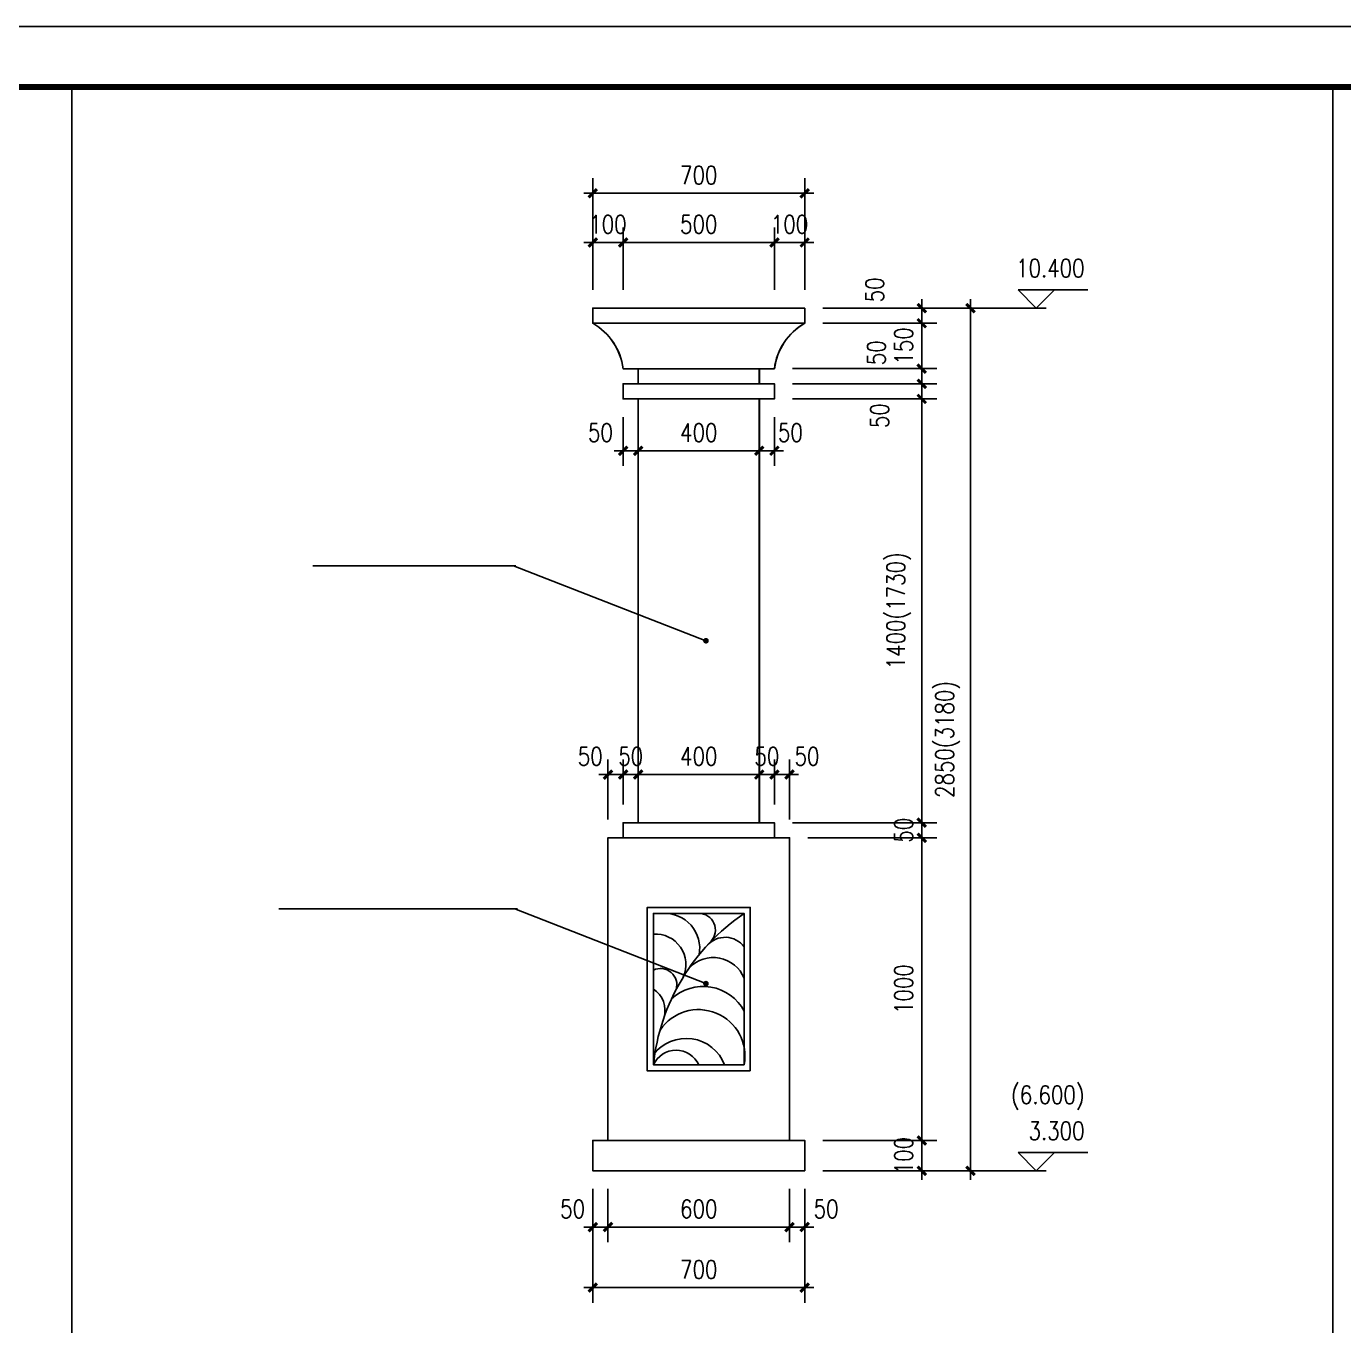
# Model space of a CAD drawing. Extents: x 12400 to 217743, y 90685 to 209848.
# Drawn here: x 106478 to 110832, y 187228 to 191521 of the extents above; entities that cross this region are included whole.
import ezdxf
from ezdxf.enums import TextEntityAlignment as Align

# ---------------------------------------------------------------- set-up
doc = ezdxf.new("R2010")
doc.units = 0
doc.header["$LTSCALE"] = 200
doc.layers.get('0').update_dxf_attribs({"linetype": 'CONTINUOUS'})
doc.layers.get('DEFPOINTS').update_dxf_attribs({"linetype": 'CONTINUOUS'})
for name, color, linetype in [('LM-2', 5, 'CONTINUOUS'), ('LM-8', 8, 'CONTINUOUS'), ('PUB_DIM', 3, 'CONTINUOUS'), ('PUB_TITLE', 143, 'CONTINUOUS'), ('TEXT', 7, 'CONTINUOUS')]:
    doc.layers.add(name, color=color, linetype=linetype)
doc.styles.add('DIM_FONT', font='SIMPLEX', dxfattribs={"width": 0.8})
doc.dimstyles.new('DIMN150', dxfattribs={"dimscale": 1.5, "dimtxt": 300, "dimasz": 1, "dimexe": 250, "dimexo": 0, "dimgap": 150, "dimtad": 1, "dimdec": 0, "dimzin": 0, "dimdsep": 46, "dimtxsty": 'DIM_FONT', "dimblk": '_DIMX', "dimblk1": '_DIMX', "dimblk2": '_DIMX', "dimsah": 1, "dimcen": 0, "dimclrt": 7, "dimadec": 0, "dimazin": 0, "dimtfac": 1, "dimtdec": 0, "dimtix": 1, "dimtmove": 2, "dimatfit": 3, "dimldrblk": '_DIMX', "dimfxl": 0, "dimtolj": 1, "dimtzin": 0, "dimarcsym": 0})
doc.dimstyles.new('DIMN20', dxfattribs={"dimscale": 0.2, "dimtxt": 300, "dimasz": 1, "dimexe": 250, "dimexo": 300, "dimgap": 150, "dimtad": 1, "dimdec": 0, "dimzin": 0, "dimdsep": 46, "dimtxsty": 'DIM_FONT', "dimblk": '_DIMX', "dimblk1": '_DIMX', "dimblk2": '_DIMX', "dimcen": 2.5, "dimclrt": 7, "dimadec": 0, "dimazin": 0, "dimtfac": 1, "dimtdec": 0, "dimtix": 1, "dimtmove": 2, "dimatfit": 3, "dimldrblk": '_DIMX', "dimfxl": 0, "dimtolj": 1, "dimtzin": 0, "dimarcsym": 0})

# ---------------------------------------------------------------- blocks, each defined once
blk = doc.blocks.new('柱')
for p, q in [((-350.1, 2850), (350.1, 2850)), ((-350.1, 2800), (-350.1, 2850)), ((350.1, 2800), (350.1, 2850)), ((-350.1, 2800), (350.1, 2800)), ((-250, 2650), (250, 2650)), ((-200, 2650), (-250, 2650)), ((-200, 2600), (-200, 2650)), ((200, 2600), (200, 2650)), ((200, 2650), (250, 2650)), ((-250, 2600), (250, 2600)), ((-250, 2550), (-250, 2600)), ((-250, 2600), (-200, 2600)), ((250, 2600), (200, 2600)), ((250, 2550), (250, 2600)), ((-250, 2550), (250, 2550)), ((-200, 2550), (-250, 2550)), ((-200, 1150), (-200, 2550)), ((200, 1150), (200, 2550)), ((200, 2550), (250, 2550)), ((-250, 1150), (250, 1150)), ((-250, 1100), (-250, 1150)), ((-250, 1150), (-200, 1150)), ((250, 1150), (200, 1150)), ((250, 1100), (250, 1150)), ((-300, 1100), (300, 1100)), ((-300, 100), (-300, 1100)), ((-300, 1100), (-300, 1100)), ((-250, 1100), (250, 1100)), ((300, 100), (300, 1100)), ((300, 1100), (300, 1100)), ((-350.1, 100), (350.1, 100)), ((-350.1, 100), (-350.1, 0)), ((350.1, 100), (350.1, 0)), ((-350.1, 0), (350.1, 0))]:
    blk.add_line(p, q)
blk.add_lwpolyline([(-170, 330), (170, 330), (170, 870), (-170, 870)], close=True)
for centre, start, end in [((-449.4, 2625.3), 7.0505, 60.3636), ((449.4, 2625.3), 119.6364, 172.9495)]:
    blk.add_arc(centre, 201, start, end)
at = {"layer": 'LM-8'}
blk.add_lwpolyline([(-150, 350), (150, 350), (150, 850), (-150, 850)], close=True, dxfattribs=at)
for centre, radius, start, end in [((-537.8, 277.3), 691.7, 6.0341, 55.8934), ((-0.4, 795.3), 54.7, 89.5747, 222.5081), ((111.9, 735.1), 115.1, 86.5955, 190.686), ((-87, 693), 78.4, 41.2539, 143.4707), ((143.6, 681.2), 101.2, 86.3754, 204.2188), ((-48.2, 594.3), 110.1, 44.0236, 157.6051), ((126.4, 614.2), 54, 64.0938, 197.1099), ((-14.6, 455.5), 153.3, 46.9958, 152.0128), ((195.4, 529.5), 83.9, 122.7782, 195.7813), ((0.8, 378.9), 153.5, 34.0699, 190.8408), ((41.8, 300.8), 136.6, 37.6189, 158.8926), ((75, 315.4), 82.6, 24.7476, 155.2524)]:
    blk.add_arc(centre, radius, start, end, dxfattribs=at)
blk = doc.blocks.new('_DIMX')
blk.add_line((-150, 0), (150, 0))
at = {"const_width": 50}
blk.add_lwpolyline([(-70, -70), (70, 70)], dxfattribs=at)
blk = doc.blocks.new('*D2062')
at = {"layer": 'DEFPOINTS', "color": 0}
for p in [(109050.5, 190589.9), (109050.5, 190539.9), (109437.5, 190539.9)]:
    blk.add_point(p, dxfattribs=at)
at = {"layer": 'PUB_DIM', "color": 0, "lineweight": -2}
for p, q in [((109110.5, 190589.9), (109487.5, 190589.9)), ((109437.5, 190590.1), (109437.5, 190590.3)), ((109437.5, 190589.9), (109437.5, 190539.9)), ((109110.5, 190539.9), (109487.5, 190539.9)), ((109437.5, 190539.7), (109437.5, 190539.5))]:
    blk.add_line(p, q, dxfattribs=at)
at = {"layer": 'PUB_DIM', "color": 0, "lineweight": -2, "xscale": 0.2, "yscale": 0.2, "zscale": 0.2}
for p, rotation in [((109437.5, 190589.9), 270), ((109437.5, 190539.9), 90)]:
    blk.add_blockref('_DIMX', p, dxfattribs=dict(at, rotation=rotation))
at = {"layer": 'PUB_DIM', "color": 7, "insert": (109282.2, 190650.2), "char_height": 60, "attachment_point": 5, "rotation": 90, "style": 'DIM_FONT'}
blk.add_mtext('\\A1;50', dxfattribs=at)
blk = doc.blocks.new('*D2063')
at = {"layer": 'DEFPOINTS', "color": 0}
for p in [(109050.5, 190539.9), (108950.5, 190389.9), (109437.5, 190389.9)]:
    blk.add_point(p, dxfattribs=at)
at = {"layer": 'PUB_DIM', "color": 0, "lineweight": -2}
for p, q in [((109110.5, 190539.9), (109487.5, 190539.9)), ((109437.5, 190540.1), (109437.5, 190540.3)), ((109437.5, 190539.9), (109437.5, 190389.9)), ((109010.5, 190389.9), (109487.5, 190389.9)), ((109437.5, 190389.7), (109437.5, 190389.5))]:
    blk.add_line(p, q, dxfattribs=at)
at = {"layer": 'PUB_DIM', "color": 0, "lineweight": -2, "xscale": 0.2, "yscale": 0.2, "zscale": 0.2}
for p, rotation in [((109437.5, 190539.9), 270), ((109437.5, 190389.9), 90)]:
    blk.add_blockref('_DIMX', p, dxfattribs=dict(at, rotation=rotation))
at = {"layer": 'PUB_DIM', "color": 7, "insert": (109377.5, 190464.9), "char_height": 60, "attachment_point": 5, "rotation": 90, "style": 'DIM_FONT'}
blk.add_mtext('\\A1;150', dxfattribs=at)
blk = doc.blocks.new('*D2064')
at = {"layer": 'DEFPOINTS', "color": 0}
for p in [(108950.5, 190389.9), (108950.5, 190339.9), (109437.5, 190339.9)]:
    blk.add_point(p, dxfattribs=at)
at = {"layer": 'PUB_DIM', "color": 0, "lineweight": -2}
for p, q in [((109010.5, 190389.9), (109487.5, 190389.9)), ((109437.5, 190390.1), (109437.5, 190390.3)), ((109437.5, 190389.9), (109437.5, 190339.9)), ((109010.5, 190339.9), (109487.5, 190339.9)), ((109437.5, 190339.7), (109437.5, 190339.5))]:
    blk.add_line(p, q, dxfattribs=at)
at = {"layer": 'PUB_DIM', "color": 0, "lineweight": -2, "xscale": 0.2, "yscale": 0.2, "zscale": 0.2}
for p, rotation in [((109437.5, 190389.9), 270), ((109437.5, 190339.9), 90)]:
    blk.add_blockref('_DIMX', p, dxfattribs=dict(at, rotation=rotation))
at = {"layer": 'PUB_DIM', "color": 7, "insert": (109287.6, 190442.4), "char_height": 60, "attachment_point": 5, "rotation": 90, "style": 'DIM_FONT'}
blk.add_mtext('\\A1;50', dxfattribs=at)
blk = doc.blocks.new('*D2065')
at = {"layer": 'DEFPOINTS', "color": 0}
for p in [(108950.5, 190339.9), (108950.5, 190289.9), (109437.5, 190289.9)]:
    blk.add_point(p, dxfattribs=at)
at = {"layer": 'PUB_DIM', "color": 0, "lineweight": -2}
for p, q in [((109010.5, 190339.9), (109487.5, 190339.9)), ((109437.5, 190340.1), (109437.5, 190340.3)), ((109437.5, 190339.9), (109437.5, 190289.9)), ((109010.5, 190289.9), (109487.5, 190289.9)), ((109437.5, 190289.7), (109437.5, 190289.5))]:
    blk.add_line(p, q, dxfattribs=at)
at = {"layer": 'PUB_DIM', "color": 0, "lineweight": -2, "xscale": 0.2, "yscale": 0.2, "zscale": 0.2}
for p, rotation in [((109437.5, 190339.9), 270), ((109437.5, 190289.9), 90)]:
    blk.add_blockref('_DIMX', p, dxfattribs=dict(at, rotation=rotation))
at = {"layer": 'PUB_DIM', "color": 7, "insert": (109298.4, 190234.6), "char_height": 60, "attachment_point": 5, "rotation": 90, "style": 'DIM_FONT'}
blk.add_mtext('\\A1;50', dxfattribs=at)
blk = doc.blocks.new('*D2066')
at = {"layer": 'DEFPOINTS', "color": 0}
for p in [(108950.5, 190289.9), (108950.5, 188889.9), (109437.5, 188889.9)]:
    blk.add_point(p, dxfattribs=at)
at = {"layer": 'PUB_DIM', "color": 0, "lineweight": -2}
for p, q in [((109010.5, 190289.9), (109487.5, 190289.9)), ((109437.5, 190289.7), (109437.5, 188890.1)), ((109010.5, 188889.9), (109487.5, 188889.9))]:
    blk.add_line(p, q, dxfattribs=at)
at = {"layer": 'PUB_DIM', "color": 0, "lineweight": -2, "xscale": 0.2, "yscale": 0.2, "zscale": 0.2}
for p, rotation in [((109437.5, 190289.9), 90), ((109437.5, 188889.9), 270)]:
    blk.add_blockref('_DIMX', p, dxfattribs=dict(at, rotation=rotation))
at = {"layer": 'PUB_DIM', "color": 7, "insert": (109361.8, 189589.9), "char_height": 60, "attachment_point": 5, "rotation": 90, "style": 'DIM_FONT'}
blk.add_mtext('\\A1;1400(1730)', dxfattribs=at)
blk = doc.blocks.new('*D2067')
at = {"layer": 'DEFPOINTS', "color": 0}
for p in [(108950.5, 188889.9), (109000.5, 188839.9), (109437.5, 188839.9)]:
    blk.add_point(p, dxfattribs=at)
at = {"layer": 'PUB_DIM', "color": 0, "lineweight": -2}
for p, q in [((109010.5, 188889.9), (109487.5, 188889.9)), ((109437.5, 188890.1), (109437.5, 188890.3)), ((109437.5, 188889.9), (109437.5, 188839.9)), ((109060.5, 188839.9), (109487.5, 188839.9)), ((109437.5, 188839.7), (109437.5, 188839.5))]:
    blk.add_line(p, q, dxfattribs=at)
at = {"layer": 'PUB_DIM', "color": 0, "lineweight": -2, "xscale": 0.2, "yscale": 0.2, "zscale": 0.2}
for p, rotation in [((109437.5, 188889.9), 270), ((109437.5, 188839.9), 90)]:
    blk.add_blockref('_DIMX', p, dxfattribs=dict(at, rotation=rotation))
at = {"layer": 'PUB_DIM', "color": 7, "insert": (109377.5, 188864.9), "char_height": 60, "attachment_point": 5, "rotation": 90, "style": 'DIM_FONT'}
blk.add_mtext('\\A1;50', dxfattribs=at)
blk = doc.blocks.new('*D2068')
at = {"layer": 'DEFPOINTS', "color": 0}
for p in [(109000.5, 188839.9), (109050.5, 187839.9), (109437.5, 187839.9)]:
    blk.add_point(p, dxfattribs=at)
at = {"layer": 'PUB_DIM', "color": 0, "lineweight": -2}
for p, q in [((109060.5, 188839.9), (109487.5, 188839.9)), ((109437.5, 188839.7), (109437.5, 187840.1)), ((109110.5, 187839.9), (109487.5, 187839.9))]:
    blk.add_line(p, q, dxfattribs=at)
at = {"layer": 'PUB_DIM', "color": 0, "lineweight": -2, "xscale": 0.2, "yscale": 0.2, "zscale": 0.2}
for p, rotation in [((109437.5, 188839.9), 90), ((109437.5, 187839.9), 270)]:
    blk.add_blockref('_DIMX', p, dxfattribs=dict(at, rotation=rotation))
at = {"layer": 'PUB_DIM', "color": 7, "insert": (109377.5, 188339.9), "char_height": 60, "attachment_point": 5, "rotation": 90, "style": 'DIM_FONT'}
blk.add_mtext('\\A1;1000', dxfattribs=at)
blk = doc.blocks.new('*D2069')
at = {"layer": 'DEFPOINTS', "color": 0}
for p in [(109050.5, 187839.9), (109050.5, 187739.9), (109437.5, 187739.9)]:
    blk.add_point(p, dxfattribs=at)
at = {"layer": 'PUB_DIM', "color": 0, "lineweight": -2}
for p, q in [((109110.5, 187839.9), (109487.5, 187839.9)), ((109437.5, 187840.1), (109437.5, 187840.3)), ((109437.5, 187839.9), (109437.5, 187739.9)), ((109110.5, 187739.9), (109487.5, 187739.9)), ((109437.5, 187739.7), (109437.5, 187739.5))]:
    blk.add_line(p, q, dxfattribs=at)
at = {"layer": 'PUB_DIM', "color": 0, "lineweight": -2, "xscale": 0.2, "yscale": 0.2, "zscale": 0.2}
for p, rotation in [((109437.5, 187839.9), 270), ((109437.5, 187739.9), 90)]:
    blk.add_blockref('_DIMX', p, dxfattribs=dict(at, rotation=rotation))
at = {"layer": 'PUB_DIM', "color": 7, "insert": (109377.5, 187789.9), "char_height": 60, "attachment_point": 5, "rotation": 90, "style": 'DIM_FONT'}
blk.add_mtext('\\A1;100', dxfattribs=at)
blk = doc.blocks.new('*D2070')
at = {"layer": 'DEFPOINTS', "color": 0}
for p in [(109164.7, 190589.9), (109164.7, 187739.9), (109598.7, 187739.9)]:
    blk.add_point(p, dxfattribs=at)
at = {"layer": 'PUB_DIM', "color": 0, "lineweight": -2}
for p, q in [((109224.7, 190589.9), (109648.7, 190589.9)), ((109598.7, 190589.7), (109598.7, 187740.1)), ((109224.7, 187739.9), (109648.7, 187739.9))]:
    blk.add_line(p, q, dxfattribs=at)
at = {"layer": 'PUB_DIM', "color": 0, "lineweight": -2, "xscale": 0.2, "yscale": 0.2, "zscale": 0.2}
for p, rotation in [((109598.7, 190589.9), 90), ((109598.7, 187739.9), 270)]:
    blk.add_blockref('_DIMX', p, dxfattribs=dict(at, rotation=rotation))
at = {"layer": 'PUB_DIM', "color": 7, "insert": (109523, 189164.9), "char_height": 60, "attachment_point": 5, "rotation": 90, "style": 'DIM_FONT'}
blk.add_mtext('\\A1;2850(3180)', dxfattribs=at)
blk = doc.blocks.new('*D2071')
at = {"layer": 'DEFPOINTS', "color": 0}
for p in [(108350.4, 187739.9), (108400.5, 187739.9), (108400.5, 187553.8)]:
    blk.add_point(p, dxfattribs=at)
at = {"layer": 'PUB_DIM', "color": 0, "lineweight": -2}
for p, q in [((108350.4, 187679.9), (108350.4, 187503.8)), ((108400.5, 187679.9), (108400.5, 187503.8)), ((108350.2, 187553.8), (108350, 187553.8)), ((108350.4, 187553.8), (108400.5, 187553.8)), ((108400.7, 187553.8), (108400.9, 187553.8))]:
    blk.add_line(p, q, dxfattribs=at)
at = {"layer": 'PUB_DIM', "color": 0, "lineweight": -2, "xscale": 0.2, "yscale": 0.2, "zscale": 0.2}
blk.add_blockref('_DIMX', (108350.4, 187553.8), dxfattribs=at)
at = {"layer": 'PUB_DIM', "color": 0, "lineweight": -2, "xscale": 0.2, "yscale": 0.2, "zscale": 0.2, "rotation": 180}
blk.add_blockref('_DIMX', (108400.5, 187553.8), dxfattribs=at)
at = {"layer": 'PUB_DIM', "color": 7, "insert": (108283.6, 187613.8), "char_height": 60, "attachment_point": 5, "style": 'DIM_FONT'}
blk.add_mtext('\\A1;50', dxfattribs=at)
blk = doc.blocks.new('*D2072')
at = {"layer": 'DEFPOINTS', "color": 0}
for p in [(108350.4, 187739.9), (109050.5, 187739.9), (109050.5, 187353.7)]:
    blk.add_point(p, dxfattribs=at)
at = {"layer": 'PUB_DIM', "color": 0, "lineweight": -2}
for p, q in [((108350.4, 187679.9), (108350.4, 187303.7)), ((109050.5, 187679.9), (109050.5, 187303.7)), ((108350.6, 187353.7), (109050.3, 187353.7))]:
    blk.add_line(p, q, dxfattribs=at)
at = {"layer": 'PUB_DIM', "color": 0, "lineweight": -2, "xscale": 0.2, "yscale": 0.2, "zscale": 0.2, "rotation": 180}
blk.add_blockref('_DIMX', (108350.4, 187353.7), dxfattribs=at)
at = {"layer": 'PUB_DIM', "color": 0, "lineweight": -2, "xscale": 0.2, "yscale": 0.2, "zscale": 0.2}
blk.add_blockref('_DIMX', (109050.5, 187353.7), dxfattribs=at)
at = {"layer": 'PUB_DIM', "color": 7, "insert": (108700.5, 187413.7), "char_height": 60, "attachment_point": 5, "style": 'DIM_FONT'}
blk.add_mtext('\\A1;700', dxfattribs=at)
blk = doc.blocks.new('*D2073')
at = {"layer": 'DEFPOINTS', "color": 0}
for p in [(108400.5, 187739.9), (109000.5, 187739.9), (109000.5, 187553.8)]:
    blk.add_point(p, dxfattribs=at)
at = {"layer": 'PUB_DIM', "color": 0, "lineweight": -2}
for p, q in [((108400.5, 187679.9), (108400.5, 187503.8)), ((109000.5, 187679.9), (109000.5, 187503.8)), ((108400.7, 187553.8), (109000.3, 187553.8))]:
    blk.add_line(p, q, dxfattribs=at)
at = {"layer": 'PUB_DIM', "color": 0, "lineweight": -2, "xscale": 0.2, "yscale": 0.2, "zscale": 0.2, "rotation": 180}
blk.add_blockref('_DIMX', (108400.5, 187553.8), dxfattribs=at)
at = {"layer": 'PUB_DIM', "color": 0, "lineweight": -2, "xscale": 0.2, "yscale": 0.2, "zscale": 0.2}
blk.add_blockref('_DIMX', (109000.5, 187553.8), dxfattribs=at)
at = {"layer": 'PUB_DIM', "color": 7, "insert": (108700.5, 187613.8), "char_height": 60, "attachment_point": 5, "style": 'DIM_FONT'}
blk.add_mtext('\\A1;600', dxfattribs=at)
blk = doc.blocks.new('*D2074')
at = {"layer": 'DEFPOINTS', "color": 0}
for p in [(109000.5, 187739.9), (109050.5, 187739.9), (109050.5, 187553.8)]:
    blk.add_point(p, dxfattribs=at)
at = {"layer": 'PUB_DIM', "color": 0, "lineweight": -2}
for p, q in [((109000.5, 187679.9), (109000.5, 187503.8)), ((109050.5, 187679.9), (109050.5, 187503.8)), ((109000.3, 187553.8), (109000.1, 187553.8)), ((109000.5, 187553.8), (109050.5, 187553.8)), ((109050.7, 187553.8), (109050.9, 187553.8))]:
    blk.add_line(p, q, dxfattribs=at)
at = {"layer": 'PUB_DIM', "color": 0, "lineweight": -2, "xscale": 0.2, "yscale": 0.2, "zscale": 0.2}
blk.add_blockref('_DIMX', (109000.5, 187553.8), dxfattribs=at)
at = {"layer": 'PUB_DIM', "color": 0, "lineweight": -2, "xscale": 0.2, "yscale": 0.2, "zscale": 0.2, "rotation": 180}
blk.add_blockref('_DIMX', (109050.5, 187553.8), dxfattribs=at)
at = {"layer": 'PUB_DIM', "color": 7, "insert": (109121.3, 187613.8), "char_height": 60, "attachment_point": 5, "style": 'DIM_FONT'}
blk.add_mtext('\\A1;50', dxfattribs=at)
blk = doc.blocks.new('*D2075')
at = {"layer": 'DEFPOINTS', "color": 0}
for p in [(108450.5, 190806.7), (108350.4, 190589.9), (108450.5, 190589.9)]:
    blk.add_point(p, dxfattribs=at)
at = {"layer": 'PUB_DIM', "color": 0, "lineweight": -2}
for p, q in [((108350.4, 190649.9), (108350.4, 190856.7)), ((108450.5, 190649.9), (108450.5, 190856.7)), ((108350.2, 190806.7), (108350, 190806.7)), ((108350.4, 190806.7), (108450.5, 190806.7)), ((108450.7, 190806.7), (108450.9, 190806.7))]:
    blk.add_line(p, q, dxfattribs=at)
at = {"layer": 'PUB_DIM', "color": 0, "lineweight": -2, "xscale": 0.2, "yscale": 0.2, "zscale": 0.2}
blk.add_blockref('_DIMX', (108350.4, 190806.7), dxfattribs=at)
at = {"layer": 'PUB_DIM', "color": 0, "lineweight": -2, "xscale": 0.2, "yscale": 0.2, "zscale": 0.2, "rotation": 180}
blk.add_blockref('_DIMX', (108450.5, 190806.7), dxfattribs=at)
at = {"layer": 'PUB_DIM', "color": 7, "insert": (108400.4, 190866.7), "char_height": 60, "attachment_point": 5, "style": 'DIM_FONT'}
blk.add_mtext('\\A1;100', dxfattribs=at)
blk = doc.blocks.new('*D2076')
at = {"layer": 'DEFPOINTS', "color": 0}
for p in [(109050.5, 190969.3), (108350.4, 190589.9), (109050.5, 190589.9)]:
    blk.add_point(p, dxfattribs=at)
at = {"layer": 'PUB_DIM', "color": 0, "lineweight": -2}
for p, q in [((108350.4, 190649.9), (108350.4, 191019.3)), ((109050.5, 190649.9), (109050.5, 191019.3)), ((108350.6, 190969.3), (109050.3, 190969.3))]:
    blk.add_line(p, q, dxfattribs=at)
at = {"layer": 'PUB_DIM', "color": 0, "lineweight": -2, "xscale": 0.2, "yscale": 0.2, "zscale": 0.2, "rotation": 180}
blk.add_blockref('_DIMX', (108350.4, 190969.3), dxfattribs=at)
at = {"layer": 'PUB_DIM', "color": 0, "lineweight": -2, "xscale": 0.2, "yscale": 0.2, "zscale": 0.2}
blk.add_blockref('_DIMX', (109050.5, 190969.3), dxfattribs=at)
at = {"layer": 'PUB_DIM', "color": 7, "insert": (108700.5, 191029.3), "char_height": 60, "attachment_point": 5, "style": 'DIM_FONT'}
blk.add_mtext('\\A1;700', dxfattribs=at)
blk = doc.blocks.new('*D2077')
at = {"layer": 'DEFPOINTS', "color": 0}
for p in [(108950.5, 190806.7), (108450.5, 190589.9), (108950.5, 190589.9)]:
    blk.add_point(p, dxfattribs=at)
at = {"layer": 'PUB_DIM', "color": 0, "lineweight": -2}
for p, q in [((108450.5, 190649.9), (108450.5, 190856.7)), ((108950.5, 190649.9), (108950.5, 190856.7)), ((108450.7, 190806.7), (108950.3, 190806.7))]:
    blk.add_line(p, q, dxfattribs=at)
at = {"layer": 'PUB_DIM', "color": 0, "lineweight": -2, "xscale": 0.2, "yscale": 0.2, "zscale": 0.2, "rotation": 180}
blk.add_blockref('_DIMX', (108450.5, 190806.7), dxfattribs=at)
at = {"layer": 'PUB_DIM', "color": 0, "lineweight": -2, "xscale": 0.2, "yscale": 0.2, "zscale": 0.2}
blk.add_blockref('_DIMX', (108950.5, 190806.7), dxfattribs=at)
at = {"layer": 'PUB_DIM', "color": 7, "insert": (108700.5, 190866.7), "char_height": 60, "attachment_point": 5, "style": 'DIM_FONT'}
blk.add_mtext('\\A1;500', dxfattribs=at)
blk = doc.blocks.new('*D2078')
at = {"layer": 'DEFPOINTS', "color": 0}
for p in [(109050.5, 190806.7), (108950.5, 190589.9), (109050.5, 190589.9)]:
    blk.add_point(p, dxfattribs=at)
at = {"layer": 'PUB_DIM', "color": 0, "lineweight": -2}
for p, q in [((108950.5, 190649.9), (108950.5, 190856.7)), ((109050.5, 190649.9), (109050.5, 190856.7)), ((108950.3, 190806.7), (108950.1, 190806.7)), ((108950.5, 190806.7), (109050.5, 190806.7)), ((109050.7, 190806.7), (109050.9, 190806.7))]:
    blk.add_line(p, q, dxfattribs=at)
at = {"layer": 'PUB_DIM', "color": 0, "lineweight": -2, "xscale": 0.2, "yscale": 0.2, "zscale": 0.2}
blk.add_blockref('_DIMX', (108950.5, 190806.7), dxfattribs=at)
at = {"layer": 'PUB_DIM', "color": 0, "lineweight": -2, "xscale": 0.2, "yscale": 0.2, "zscale": 0.2, "rotation": 180}
blk.add_blockref('_DIMX', (109050.5, 190806.7), dxfattribs=at)
at = {"layer": 'PUB_DIM', "color": 7, "insert": (109000.5, 190866.7), "char_height": 60, "attachment_point": 5, "style": 'DIM_FONT'}
blk.add_mtext('\\A1;100', dxfattribs=at)
blk = doc.blocks.new('*D2079')
at = {"layer": 'DEFPOINTS', "color": 0}
for p in [(108450.5, 190289.9), (108500.5, 190289.9), (108500.5, 190118.6)]:
    blk.add_point(p, dxfattribs=at)
at = {"layer": 'PUB_DIM', "color": 0, "lineweight": -2}
for p, q in [((108450.5, 190229.9), (108450.5, 190068.6)), ((108500.5, 190229.9), (108500.5, 190068.6)), ((108450.3, 190118.6), (108450.1, 190118.6)), ((108450.5, 190118.6), (108500.5, 190118.6)), ((108500.7, 190118.6), (108500.9, 190118.6))]:
    blk.add_line(p, q, dxfattribs=at)
at = {"layer": 'PUB_DIM', "color": 0, "lineweight": -2, "xscale": 0.2, "yscale": 0.2, "zscale": 0.2}
blk.add_blockref('_DIMX', (108450.5, 190118.6), dxfattribs=at)
at = {"layer": 'PUB_DIM', "color": 0, "lineweight": -2, "xscale": 0.2, "yscale": 0.2, "zscale": 0.2, "rotation": 180}
blk.add_blockref('_DIMX', (108500.5, 190118.6), dxfattribs=at)
at = {"layer": 'PUB_DIM', "color": 7, "insert": (108375.6, 190178.6), "char_height": 60, "attachment_point": 5, "style": 'DIM_FONT'}
blk.add_mtext('\\A1;50', dxfattribs=at)
blk = doc.blocks.new('*D2080')
at = {"layer": 'DEFPOINTS', "color": 0}
for p in [(108500.5, 190289.9), (108900.5, 190289.9), (108900.5, 190118.6)]:
    blk.add_point(p, dxfattribs=at)
at = {"layer": 'PUB_DIM', "color": 0, "lineweight": -2}
for p, q in [((108500.5, 190229.9), (108500.5, 190068.6)), ((108900.5, 190229.9), (108900.5, 190068.6)), ((108500.7, 190118.6), (108900.3, 190118.6))]:
    blk.add_line(p, q, dxfattribs=at)
at = {"layer": 'PUB_DIM', "color": 0, "lineweight": -2, "xscale": 0.2, "yscale": 0.2, "zscale": 0.2, "rotation": 180}
blk.add_blockref('_DIMX', (108500.5, 190118.6), dxfattribs=at)
at = {"layer": 'PUB_DIM', "color": 0, "lineweight": -2, "xscale": 0.2, "yscale": 0.2, "zscale": 0.2}
blk.add_blockref('_DIMX', (108900.5, 190118.6), dxfattribs=at)
at = {"layer": 'PUB_DIM', "color": 7, "insert": (108700.5, 190178.6), "char_height": 60, "attachment_point": 5, "style": 'DIM_FONT'}
blk.add_mtext('\\A1;400', dxfattribs=at)
blk = doc.blocks.new('*D2081')
at = {"layer": 'DEFPOINTS', "color": 0}
for p in [(108900.5, 190289.9), (108950.5, 190289.9), (108950.5, 190118.6)]:
    blk.add_point(p, dxfattribs=at)
at = {"layer": 'PUB_DIM', "color": 0, "lineweight": -2}
for p, q in [((108900.5, 190229.9), (108900.5, 190068.6)), ((108950.5, 190229.9), (108950.5, 190068.6)), ((108900.3, 190118.6), (108900.1, 190118.6)), ((108900.5, 190118.6), (108950.5, 190118.6)), ((108950.7, 190118.6), (108950.9, 190118.6))]:
    blk.add_line(p, q, dxfattribs=at)
at = {"layer": 'PUB_DIM', "color": 0, "lineweight": -2, "xscale": 0.2, "yscale": 0.2, "zscale": 0.2}
blk.add_blockref('_DIMX', (108900.5, 190118.6), dxfattribs=at)
at = {"layer": 'PUB_DIM', "color": 0, "lineweight": -2, "xscale": 0.2, "yscale": 0.2, "zscale": 0.2, "rotation": 180}
blk.add_blockref('_DIMX', (108950.5, 190118.6), dxfattribs=at)
at = {"layer": 'PUB_DIM', "color": 7, "insert": (109003.3, 190178.6), "char_height": 60, "attachment_point": 5, "style": 'DIM_FONT'}
blk.add_mtext('\\A1;50', dxfattribs=at)
blk = doc.blocks.new('*D2082')
at = {"layer": 'DEFPOINTS', "color": 0}
for p in [(108450.5, 189048.9), (108450.5, 188889.9), (108400.5, 188839.9)]:
    blk.add_point(p, dxfattribs=at)
at = {"layer": 'PUB_DIM', "color": 0, "lineweight": -2}
for p, q in [((108400.5, 188899.9), (108400.5, 189098.9)), ((108450.5, 188949.9), (108450.5, 189098.9)), ((108400.3, 189048.9), (108400.1, 189048.9)), ((108400.5, 189048.9), (108450.5, 189048.9)), ((108450.7, 189048.9), (108450.9, 189048.9))]:
    blk.add_line(p, q, dxfattribs=at)
at = {"layer": 'PUB_DIM', "color": 0, "lineweight": -2, "xscale": 0.2, "yscale": 0.2, "zscale": 0.2}
blk.add_blockref('_DIMX', (108400.5, 189048.9), dxfattribs=at)
at = {"layer": 'PUB_DIM', "color": 0, "lineweight": -2, "xscale": 0.2, "yscale": 0.2, "zscale": 0.2, "rotation": 180}
blk.add_blockref('_DIMX', (108450.5, 189048.9), dxfattribs=at)
at = {"layer": 'PUB_DIM', "color": 7, "insert": (108341.8, 189108.9), "char_height": 60, "attachment_point": 5, "style": 'DIM_FONT'}
blk.add_mtext('\\A1;50', dxfattribs=at)
blk = doc.blocks.new('*D2083')
at = {"layer": 'DEFPOINTS', "color": 0}
for p in [(108500.5, 189048.9), (108450.5, 188889.9), (108500.5, 188889.9)]:
    blk.add_point(p, dxfattribs=at)
at = {"layer": 'PUB_DIM', "color": 0, "lineweight": -2}
for p, q in [((108450.5, 188949.9), (108450.5, 189098.9)), ((108500.5, 188949.9), (108500.5, 189098.9)), ((108450.3, 189048.9), (108450.1, 189048.9)), ((108450.5, 189048.9), (108500.5, 189048.9)), ((108500.7, 189048.9), (108500.9, 189048.9))]:
    blk.add_line(p, q, dxfattribs=at)
at = {"layer": 'PUB_DIM', "color": 0, "lineweight": -2, "xscale": 0.2, "yscale": 0.2, "zscale": 0.2}
blk.add_blockref('_DIMX', (108450.5, 189048.9), dxfattribs=at)
at = {"layer": 'PUB_DIM', "color": 0, "lineweight": -2, "xscale": 0.2, "yscale": 0.2, "zscale": 0.2, "rotation": 180}
blk.add_blockref('_DIMX', (108500.5, 189048.9), dxfattribs=at)
at = {"layer": 'PUB_DIM', "color": 7, "insert": (108475.5, 189108.9), "char_height": 60, "attachment_point": 5, "style": 'DIM_FONT'}
blk.add_mtext('\\A1;50', dxfattribs=at)
blk = doc.blocks.new('*D2084')
at = {"layer": 'DEFPOINTS', "color": 0}
for p in [(108900.5, 189048.9), (108500.5, 188889.9), (108900.5, 188889.9)]:
    blk.add_point(p, dxfattribs=at)
at = {"layer": 'PUB_DIM', "color": 0, "lineweight": -2}
for p, q in [((108500.5, 188949.9), (108500.5, 189098.9)), ((108900.5, 188949.9), (108900.5, 189098.9)), ((108500.7, 189048.9), (108900.3, 189048.9))]:
    blk.add_line(p, q, dxfattribs=at)
at = {"layer": 'PUB_DIM', "color": 0, "lineweight": -2, "xscale": 0.2, "yscale": 0.2, "zscale": 0.2, "rotation": 180}
blk.add_blockref('_DIMX', (108500.5, 189048.9), dxfattribs=at)
at = {"layer": 'PUB_DIM', "color": 0, "lineweight": -2, "xscale": 0.2, "yscale": 0.2, "zscale": 0.2}
blk.add_blockref('_DIMX', (108900.5, 189048.9), dxfattribs=at)
at = {"layer": 'PUB_DIM', "color": 7, "insert": (108700.5, 189108.9), "char_height": 60, "attachment_point": 5, "style": 'DIM_FONT'}
blk.add_mtext('\\A1;400', dxfattribs=at)
blk = doc.blocks.new('*D2085')
at = {"layer": 'DEFPOINTS', "color": 0}
for p in [(108950.5, 189048.9), (108900.5, 188889.9), (108950.5, 188889.9)]:
    blk.add_point(p, dxfattribs=at)
at = {"layer": 'PUB_DIM', "color": 0, "lineweight": -2}
for p, q in [((108900.5, 188949.9), (108900.5, 189098.9)), ((108950.5, 188949.9), (108950.5, 189098.9)), ((108900.3, 189048.9), (108900.1, 189048.9)), ((108900.5, 189048.9), (108950.5, 189048.9)), ((108950.7, 189048.9), (108950.9, 189048.9))]:
    blk.add_line(p, q, dxfattribs=at)
at = {"layer": 'PUB_DIM', "color": 0, "lineweight": -2, "xscale": 0.2, "yscale": 0.2, "zscale": 0.2}
blk.add_blockref('_DIMX', (108900.5, 189048.9), dxfattribs=at)
at = {"layer": 'PUB_DIM', "color": 0, "lineweight": -2, "xscale": 0.2, "yscale": 0.2, "zscale": 0.2, "rotation": 180}
blk.add_blockref('_DIMX', (108950.5, 189048.9), dxfattribs=at)
at = {"layer": 'PUB_DIM', "color": 7, "insert": (108925.5, 189108.9), "char_height": 60, "attachment_point": 5, "style": 'DIM_FONT'}
blk.add_mtext('\\A1;50', dxfattribs=at)
blk = doc.blocks.new('*D2086')
at = {"layer": 'DEFPOINTS', "color": 0}
for p in [(109000.5, 189048.9), (108950.5, 188889.9), (109000.5, 188839.9)]:
    blk.add_point(p, dxfattribs=at)
at = {"layer": 'PUB_DIM', "color": 0, "lineweight": -2}
for p, q in [((108950.5, 188949.9), (108950.5, 189098.9)), ((109000.5, 188899.9), (109000.5, 189098.9)), ((108950.3, 189048.9), (108950.1, 189048.9)), ((108950.5, 189048.9), (109000.5, 189048.9)), ((109000.7, 189048.9), (109000.9, 189048.9))]:
    blk.add_line(p, q, dxfattribs=at)
at = {"layer": 'PUB_DIM', "color": 0, "lineweight": -2, "xscale": 0.2, "yscale": 0.2, "zscale": 0.2}
blk.add_blockref('_DIMX', (108950.5, 189048.9), dxfattribs=at)
at = {"layer": 'PUB_DIM', "color": 0, "lineweight": -2, "xscale": 0.2, "yscale": 0.2, "zscale": 0.2, "rotation": 180}
blk.add_blockref('_DIMX', (109000.5, 189048.9), dxfattribs=at)
at = {"layer": 'PUB_DIM', "color": 7, "insert": (109058.2, 189108.9), "char_height": 60, "attachment_point": 5, "style": 'DIM_FONT'}
blk.add_mtext('\\A1;50', dxfattribs=at)

msp = doc.modelspace()

# ---------------------------------------------------------------- linework, layer by layer
for p, q in [((106628.743, 191320.853), (106628.743, 179840.853)), ((110795.461, 191320.853), (110795.461, 179840.853))]:
    msp.add_line(p, q)
at = {"layer": 'LM-2'}
msp.add_lwpolyline([(109050.599, 190589.87), (109050.758, 190539.87, 0.23691101), (108950.693, 190389.87), (108900.693, 190389.87), (108900.693, 190339.87), (108950.693, 190339.87), (108950.693, 190289.87), (108900.693, 190289.87), (108900.693, 188889.87), (108950.693, 188889.87), (108950.693, 188839.87), (109000.693, 188839.87), (109000.693, 187839.87), (109050.758, 187839.87), (109050.535, 187739.87), (108350.406, 187739.87), (108350.182, 187839.87), (108400.247, 187839.87), (108400.247, 188839.87), (108450.247, 188839.87), (108450.247, 188889.87), (108500.247, 188889.87), (108500.247, 190289.87), (108450.247, 190289.87), (108450.247, 190339.87), (108500.247, 190339.87), (108500.247, 190389.87), (108450.247, 190389.87, 0.23691101), (108350.182, 190539.87), (108350.341, 190589.87), (109050.535, 190589.87)], format="xyb", dxfattribs=at)
at = {"layer": 'PUB_DIM'}
for p, q in [((109815.836, 190589.87), (109755.836, 190649.87)), ((109985.87, 190649.87), (109755.836, 190649.87)), ((109875.836, 190649.87), (109815.836, 190589.87)), ((109448.603, 190589.87), (109848.829, 190589.87)), ((109815.836, 187739.87), (109755.836, 187799.87)), ((109985.87, 187799.87), (109755.836, 187799.87)), ((109875.836, 187799.87), (109815.836, 187739.87)), ((109448.603, 187739.87), (109848.829, 187739.87))]:
    msp.add_line(p, q, dxfattribs=at)
at = {"layer": 'PUB_TITLE'}
msp.add_lwpolyline([(115027.327, 179640.853), (98207.327, 179640.853), (98207.327, 191520.853), (115027.327, 191520.853)], close=True, dxfattribs=at)
at = {"layer": 'PUB_TITLE', "const_width": 20}
msp.add_lwpolyline([(114827.327, 179840.853), (114827.327, 191320.853), (98707.327, 191320.853), (98707.327, 179840.853)], close=True, dxfattribs=at)
at = {"layer": 'TEXT'}
for p, q in [((108096.478, 189738.554), (107425.193, 189738.554)), ((108100.989, 188605.672), (107312.423, 188605.672))]:
    msp.add_line(p, q, dxfattribs=at)

# ---------------------------------------------------------------- block references
at = {"xscale": -1}
msp.add_blockref('柱', (108700.47, 187739.87), dxfattribs=at)

# ---------------------------------------------------------------- texts
at = {"layer": 'PUB_DIM', "style": 'DIM_FONT', "width": 0.8}
for s, p in [('10.400', (109975.436, 190691.87)), ('(6.600)', (109975.436, 187960.722)), ('3.300', (109975.436, 187841.87))]:
    msp.add_text(s, height=60, dxfattribs=at).set_placement(p, align=Align.RIGHT)

# ---------------------------------------------------------------- dimensions: what is measured, and where the dimension line sits
at = {"layer": 'PUB_DIM'}
for base, p1, p2, picture, middle in [((109050.535, 190969.291), (108350.406, 190589.87), (109050.535, 190589.87), '*D2076', (108700.47, 191029.291)), ((108450.47, 190806.651), (108350.406, 190589.87), (108450.47, 190589.87), '*D2075', (108400.438, 190866.651)), ((108950.47, 190806.651), (108450.47, 190589.87), (108950.47, 190589.87), '*D2077', (108700.47, 190866.651)), ((109050.535, 190806.651), (108950.47, 190589.87), (109050.535, 190589.87), '*D2078', (109000.502, 190866.651)), ((108900.47, 190118.557), (108500.47, 190289.87), (108900.47, 190289.87), '*D2080', (108700.47, 190178.557)), ((108500.47, 189048.885), (108450.47, 188889.87), (108500.47, 188889.87), '*D2083', (108475.47, 189108.885)), ((108900.47, 189048.885), (108500.47, 188889.87), (108900.47, 188889.87), '*D2084', (108700.47, 189108.885)), ((108950.47, 189048.885), (108900.47, 188889.87), (108950.47, 188889.87), '*D2085', (108925.47, 189108.885)), ((109050.535, 187353.674), (108350.406, 187739.87), (109050.535, 187739.87), '*D2072', (108700.47, 187413.674)), ((109000.47, 187553.846), (108400.47, 187739.87), (109000.47, 187739.87), '*D2073', (108700.47, 187613.846))]:
    dim = msp.add_linear_dim(base=base, p1=p1, p2=p2, dimstyle='DIMN20', dxfattribs=at)
    dim.commit()
    dim.dimension.update_dxf_attribs({"geometry": picture, "text_midpoint": middle})
for base, p1, p2, picture, middle in [((109437.545, 190539.87), (109050.535, 190589.87), (109050.535, 190539.87), '*D2062', (109282.232, 190650.196)), ((109437.545, 190339.87), (108950.47, 190389.87), (108950.47, 190339.87), '*D2064', (109287.61, 190442.377)), ((109437.545, 190289.87), (108950.47, 190339.87), (108950.47, 190289.87), '*D2065', (109298.365, 190234.557))]:
    dim = msp.add_linear_dim(base=base, p1=p1, p2=p2, angle=90, dimstyle='DIMN20', dxfattribs=at)
    dim.commit()
    dim.dimension.update_dxf_attribs({"geometry": picture, "text_midpoint": middle, "dimtype": 160})
for base, p1, p2, text, picture, middle in [((109598.716, 187739.87), (109164.684, 190589.87), (109164.684, 187739.87), '<>(3180)', '*D2070', (109523.002, 189164.87)), ((109437.545, 188889.87), (108950.47, 190289.87), (108950.47, 188889.87), '<>(1730)', '*D2066', (109361.83, 189589.87))]:
    dim = msp.add_linear_dim(base=base, p1=p1, p2=p2, angle=90, text=text, dimstyle='DIMN20', dxfattribs=at)
    dim.commit()
    dim.dimension.update_dxf_attribs({"geometry": picture, "text_midpoint": middle})
for base, p1, p2, picture, middle in [((109437.545, 190389.87), (109050.535, 190539.87), (108950.47, 190389.87), '*D2063', (109377.545, 190464.87)), ((109437.545, 188839.87), (108950.47, 188889.87), (109000.47, 188839.87), '*D2067', (109377.545, 188864.87)), ((109437.545, 187839.87), (109000.47, 188839.87), (109050.535, 187839.87), '*D2068', (109377.545, 188339.87)), ((109437.545, 187739.87), (109050.535, 187839.87), (109050.535, 187739.87), '*D2069', (109377.545, 187789.87))]:
    dim = msp.add_linear_dim(base=base, p1=p1, p2=p2, angle=90, dimstyle='DIMN20', dxfattribs=at)
    dim.commit()
    dim.dimension.update_dxf_attribs({"geometry": picture, "text_midpoint": middle})
for base, p1, p2, picture, middle in [((108500.47, 190118.557), (108450.47, 190289.87), (108500.47, 190289.87), '*D2079', (108375.56, 190178.557)), ((108950.47, 190118.557), (108900.47, 190289.87), (108950.47, 190289.87), '*D2081', (109003.322, 190178.557)), ((108450.47, 189048.885), (108400.47, 188839.87), (108450.47, 188889.87), '*D2082', (108341.786, 189108.885)), ((109000.47, 189048.885), (108950.47, 188889.87), (109000.47, 188839.87), '*D2086', (109058.222, 189108.885)), ((108400.47, 187553.846), (108350.406, 187739.87), (108400.47, 187739.87), '*D2071', (108283.579, 187613.846)), ((109050.535, 187553.846), (109000.47, 187739.87), (109050.535, 187739.87), '*D2074', (109121.264, 187613.846))]:
    dim = msp.add_linear_dim(base=base, p1=p1, p2=p2, dimstyle='DIMN20', dxfattribs=at)
    dim.commit()
    dim.dimension.update_dxf_attribs({"geometry": picture, "text_midpoint": middle, "dimtype": 160})

# ---------------------------------------------------------------- leaders
at = {"layer": 'TEXT'}
for points in [[(108724.317, 189491.018), (108088.557, 189738.554)], [(108724.317, 188358.135), (108093.068, 188605.672)]]:
    msp.add_leader(points, dimstyle='DIMN150', override={"dimasz": 50, "dimldrblk": 'DOTSMALL'}, dxfattribs=at)

doc.saveas('drawing.dxf')
